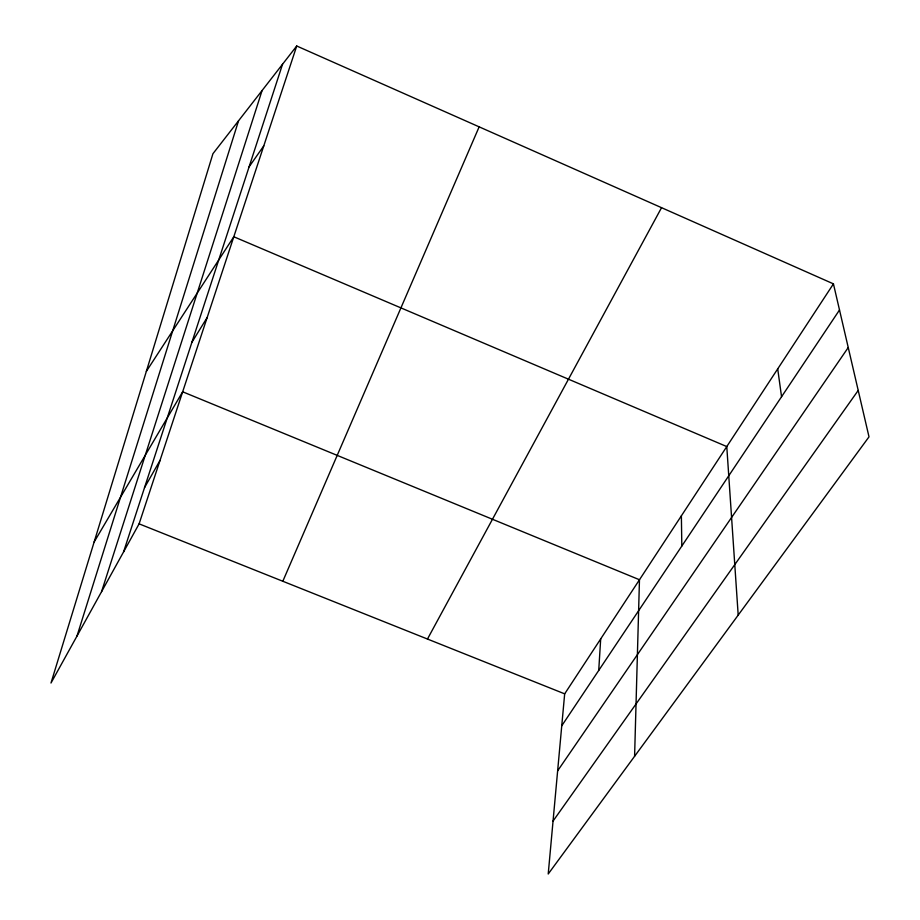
<?xml version="1.0" encoding="UTF-8"?>
<svg xmlns="http://www.w3.org/2000/svg" width="920" height="920" viewBox="0 0 920 920"><rect width="100%" height="100%" fill="white"/><g stroke="black" fill="none" stroke-linecap="round" stroke-linejoin="round"><path stroke-width="1.38" d="M634.593 756.286L639.469 579.749L182.666 391.793L94.162 541.949M598.724 670.438L600.691 638.917M833.439 283.866L564.673 693.852L548.216 874L869.009 436.85L833.439 283.866L296.723 46L212.934 153.72L50.991 683.031L139.104 523.848L296.723 46M76.992 636.053L238.533 120.819M101.579 591.64L262.062 90.574M123.567 551.919L282.543 64.239M282.82 581.256L479.147 126.845M427.466 639.043L661.549 207.678M144.532 487.611L160.045 460.368M191.877 342.355L207.172 317.515M146.36 371.346L233.806 236.762L726.777 446.568L738.196 615.112M561.764 725.776L839.511 309.971M557.646 770.822L848.24 347.53M249.101 166.842L263.787 145.854M553.058 821.054L858.21 390.436M139.104 523.848L564.673 693.852M777.71 368.874L781.551 396.738M681.375 515.832L681.823 546.031"/></g></svg>
